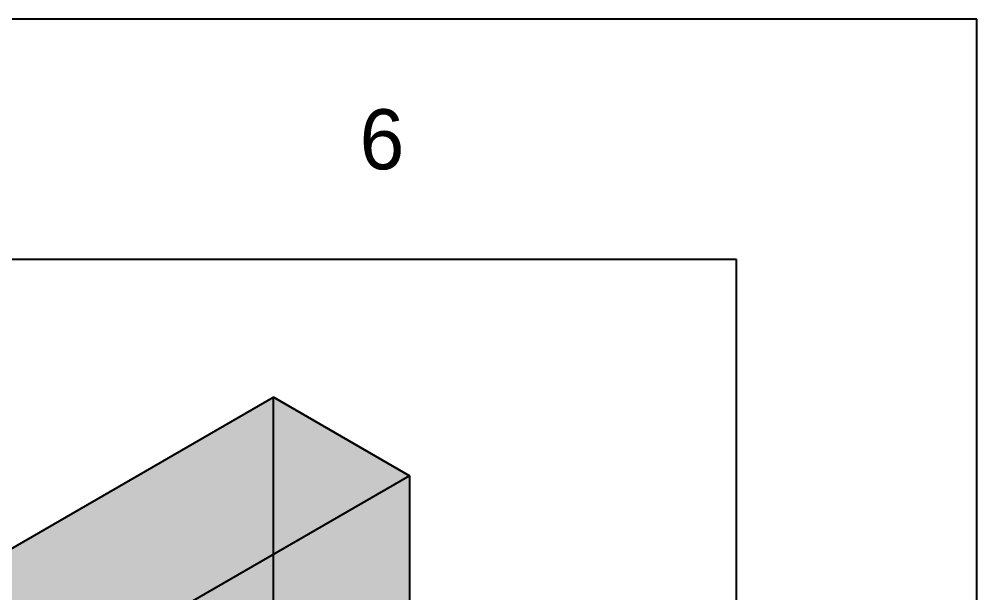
# Model space of a CAD drawing. Extents: x 0 to 297, y 0 to 210.
# Drawn here: x 257.15 to 297, y 186.12 to 210 of the extents above; entities that cross this region are included whole.
import ezdxf
from ezdxf.enums import TextEntityAlignment as Align

# ---------------------------------------------------------------- set-up
doc = ezdxf.new("R2010")
doc.units = 0
for name, color, linetype in [('FINA', 7, 'CONTINUOUS'), ('NORMA', 7, 'CONTINUOUS'), ('SOMBRA', 8, 'CONTINUOUS'), ('TEXTO', 7, 'CONTINUOUS'), ('VISIBLE', 7, 'CONTINUOUS')]:
    doc.layers.add(name, color=color, linetype=linetype)

msp = doc.modelspace()

# ---------------------------------------------------------------- linework, layer by layer
at = {"layer": 'FINA'}
for p, q in [((297, 210), (0, 210)), ((297, 0), (297, 210))]:
    msp.add_line(p, q, dxfattribs=at)
at = {"layer": 'NORMA'}
for p, q in [((287, 200), (20, 200)), ((287, 10), (287, 200))]:
    msp.add_line(p, q, dxfattribs=at)
at = {"layer": 'SOMBRA', "color": 253}
for points in [[(249.3492, 170.214), (267.734, 194.2609), (267.734, 179.437)], [(249.3492, 170.214), (249.3492, 183.6464), (267.734, 194.2609)], [(270.3702, 177.915), (267.734, 179.437), (267.734, 194.2609)], [(270.3702, 177.915), (267.734, 194.2609), (273.3909, 190.9949)], [(273.3909, 176.1711), (270.3702, 177.915), (273.3909, 190.9949)], [(267.734, 172.5482), (238.0355, 189.6946), (238.0355, 190.1784)], [(267.734, 172.5482), (238.0355, 190.1784), (267.734, 173.032)], [(267.734, 172.5482), (238.0355, 189.062), (238.0355, 189.6946)], [(265.0033, 173.4922), (238.0355, 187.8239), (238.0355, 189.062)], [(267.734, 172.5482), (265.0033, 173.4922), (238.0355, 189.062)], [(258.8381, 175.8136), (238.0355, 185.177), (238.0355, 187.8239)], [(265.0033, 173.4922), (258.8381, 175.8136), (238.0355, 187.8239)]]:
    msp.add_solid(points, dxfattribs=at)
at = {"layer": 'SOMBRA', "color": 254}
for points in [[(251.8005, 182.2312), (267.734, 194.2609), (249.3492, 183.6464)], [(252.1777, 182.0134), (267.734, 194.2609), (251.8005, 182.2312)], [(252.1777, 182.0134), (270.5624, 192.6279), (267.734, 194.2609)], [(255.0061, 180.3804), (270.5624, 192.6279), (252.1777, 182.0134)], [(255.0061, 180.3804), (273.3909, 190.9949), (270.5624, 192.6279)], [(267.3666, 172.8199), (238.0355, 190.1784), (237.9498, 189.8037)], [(267.3666, 172.8199), (267.734, 173.032), (238.0355, 190.1784)], [(266.3716, 172.2454), (237.9498, 189.8037), (237.7176, 188.7887)], [(266.3716, 172.2454), (267.3666, 172.8199), (237.9498, 189.8037)], [(265.598, 171.7988), (237.7176, 188.7887), (237.5371, 187.9997)], [(265.598, 171.7988), (266.3716, 172.2454), (237.7176, 188.7887)], [(264.9762, 171.4397), (237.5371, 187.9997), (237.392, 187.3655)], [(264.9762, 171.4397), (265.598, 171.7988), (237.5371, 187.9997)], [(264.4629, 171.1434), (237.392, 187.3655), (237.2723, 186.8419)], [(264.4629, 171.1434), (264.9762, 171.4397), (237.392, 187.3655)], [(264.0303, 170.8936), (237.2723, 186.8419), (237.1713, 186.4007)], [(264.0303, 170.8936), (264.4629, 171.1434), (237.2723, 186.8419)], [(263.6595, 170.6796), (237.1713, 186.4007), (237.0848, 186.0225)], [(263.6595, 170.6796), (264.0303, 170.8936), (237.1713, 186.4007)]]:
    msp.add_solid(points, dxfattribs=at)
at = {"layer": 'SOMBRA', "color": 252}
for points in [[(255.0061, 166.948), (273.3909, 176.1711), (273.3909, 190.9949)], [(255.0061, 166.948), (273.3909, 190.9949), (255.0061, 168.3507)], [(255.0061, 168.3507), (273.3909, 190.9949), (255.0061, 180.3804)]]:
    msp.add_solid(points, dxfattribs=at)
at = {"layer": 'VISIBLE'}
for p, q in [((249.3492, 183.6464), (267.734, 194.2609)), ((267.734, 179.437), (267.734, 194.2609)), ((267.734, 194.2609), (273.3909, 190.9949)), ((270.5624, 192.6279), (267.734, 194.2609)), ((273.3909, 190.9949), (270.5624, 192.6279)), ((273.3909, 190.9949), (255.0061, 180.3804)), ((273.3909, 190.9949), (273.3909, 176.1711))]:
    msp.add_line(p, q, dxfattribs=at)

# ---------------------------------------------------------------- texts
at = {"layer": 'TEXTO'}
msp.add_text('6', height=2.5, dxfattribs=at).set_placement((272.25, 205), align=Align.MIDDLE_CENTER)

doc.saveas('drawing.dxf')
